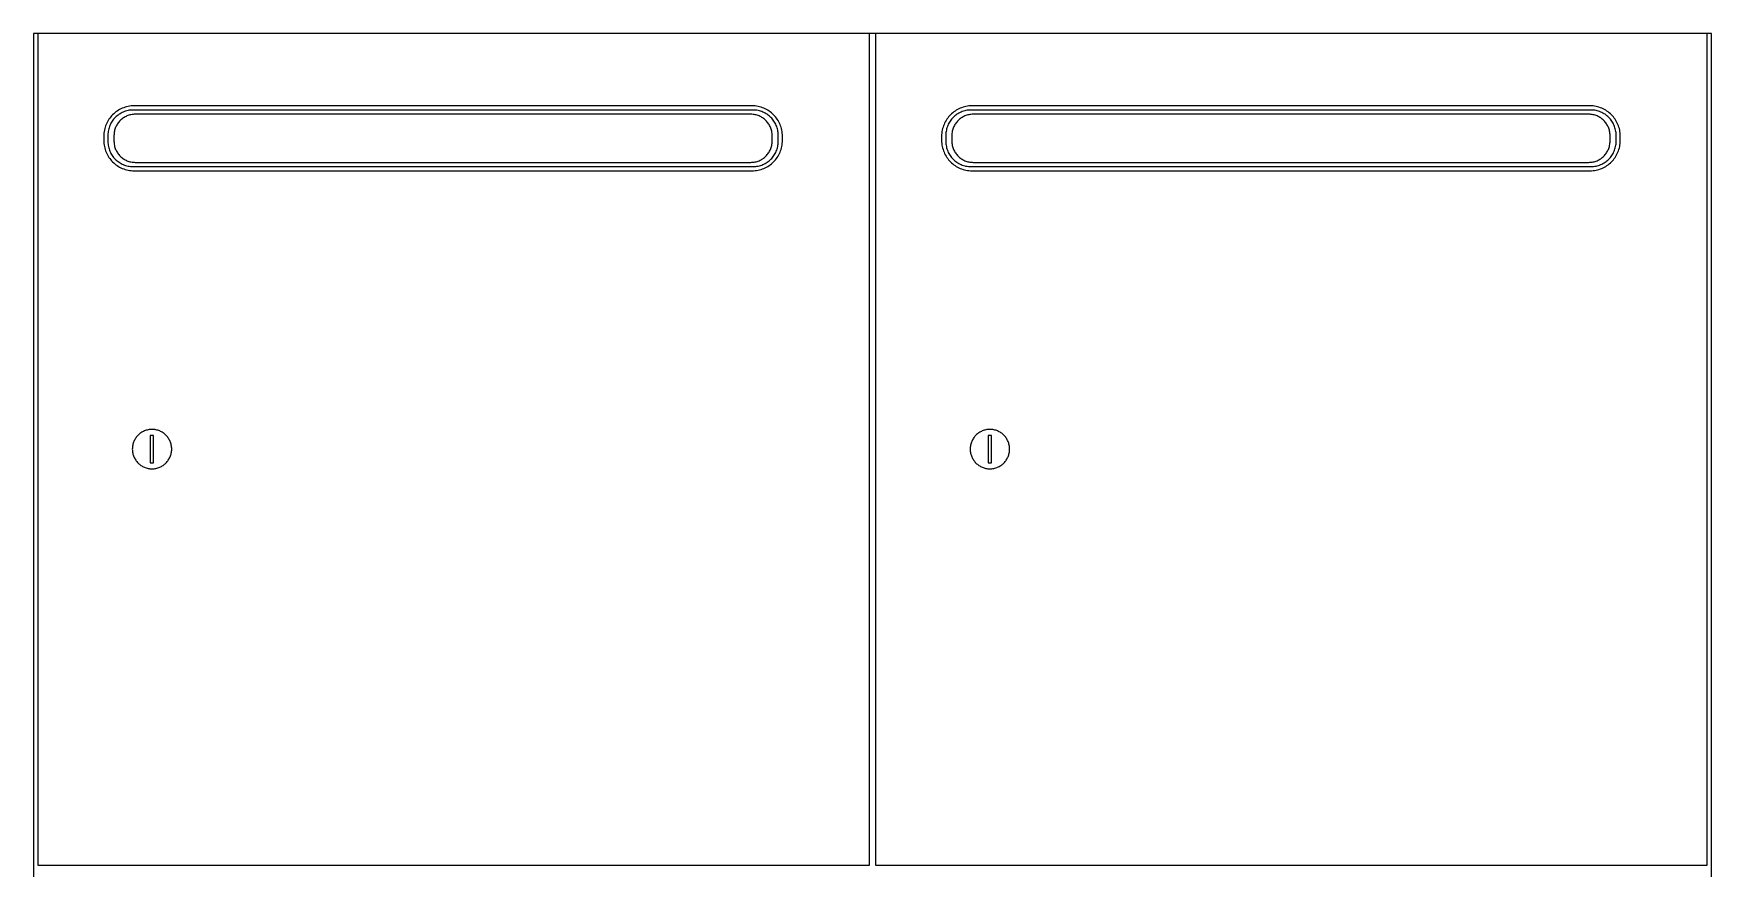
# Model space of a CAD drawing. Header units: millimetres. Extents: x 1075 to 13200, y 678 to 7235.
# Drawn here: x 6394 to 7195, y 5888 to 6286 of the extents above; entities that cross this region are included whole.
import ezdxf

# ---------------------------------------------------------------- set-up
doc = ezdxf.new("R2010")
doc.units = ezdxf.units.MM

msp = doc.modelspace()

# ---------------------------------------------------------------- linework, layer by layer
at = {"color": 0}
for points in [[(7195.13, 6286.27, 0), (6394.13, 6286.27, 0), (6394.13, 5486.27, 0), (7195.13, 5486.27, 0)], [(6793.13, 6286.27, 0), (6396.13, 6286.27, 0), (6396.13, 5889.27, 0), (6793.13, 5889.27, 0)], [(7193.13, 6286.27, 0), (6796.13, 6286.27, 0), (6796.13, 5889.27, 0), (7193.13, 5889.27, 0)], [(6751.63, 6237.25, 0), (6751.61, 6238, 0), (6751.56, 6238.74, 0), (6751.47, 6239.46, 0), (6751.34, 6240.18, 0), (6751.17, 6240.88, 0), (6750.98, 6241.57, 0), (6750.75, 6242.24, 0), (6750.49, 6242.9, 0), (6750.2, 6243.54, 0), (6749.88, 6244.17, 0), (6749.53, 6244.78, 0), (6749.15, 6245.37, 0), (6748.75, 6245.94, 0), (6748.31, 6246.49, 0), (6747.86, 6247.01, 0), (6747.38, 6247.52, 0), (6746.87, 6248, 0), (6746.35, 6248.46, 0), (6745.8, 6248.89, 0), (6745.23, 6249.29, 0), (6744.64, 6249.67, 0), (6744.03, 6250.02, 0), (6743.4, 6250.34, 0), (6742.76, 6250.63, 0), (6742.1, 6250.89, 0), (6741.43, 6251.12, 0), (6740.74, 6251.32, 0), (6740.04, 6251.48, 0), (6739.32, 6251.61, 0), (6738.6, 6251.7, 0), (6737.86, 6251.75, 0), (6737.11, 6251.77, 0), (6442.15, 6251.77, 0), (6441.41, 6251.75, 0), (6440.67, 6251.7, 0), (6439.94, 6251.61, 0), (6439.23, 6251.48, 0), (6438.53, 6251.32, 0), (6437.84, 6251.12, 0), (6437.16, 6250.89, 0), (6436.5, 6250.63, 0), (6435.86, 6250.34, 0), (6435.23, 6250.02, 0), (6434.63, 6249.67, 0), (6434.04, 6249.29, 0), (6433.47, 6248.89, 0), (6432.92, 6248.46, 0), (6432.39, 6248, 0), (6431.89, 6247.52, 0), (6431.41, 6247.01, 0), (6430.95, 6246.49, 0), (6430.52, 6245.94, 0), (6430.11, 6245.37, 0), (6429.74, 6244.78, 0), (6429.39, 6244.17, 0), (6429.07, 6243.54, 0), (6428.77, 6242.9, 0), (6428.51, 6242.24, 0), (6428.29, 6241.57, 0), (6428.09, 6240.88, 0), (6427.93, 6240.18, 0), (6427.8, 6239.46, 0), (6427.71, 6238.74, 0), (6427.65, 6238, 0), (6427.63, 6237.25, 0), (6427.63, 6235.29, 0), (6427.65, 6234.55, 0), (6427.71, 6233.81, 0), (6427.8, 6233.08, 0), (6427.93, 6232.37, 0), (6428.09, 6231.67, 0), (6428.29, 6230.98, 0), (6428.51, 6230.3, 0), (6428.77, 6229.64, 0), (6429.07, 6229, 0), (6429.39, 6228.38, 0), (6429.74, 6227.77, 0), (6430.11, 6227.18, 0), (6430.52, 6226.61, 0), (6430.95, 6226.06, 0), (6431.41, 6225.53, 0), (6431.89, 6225.03, 0), (6432.39, 6224.55, 0), (6432.92, 6224.09, 0), (6433.47, 6223.66, 0), (6434.04, 6223.25, 0), (6434.63, 6222.88, 0), (6435.23, 6222.53, 0), (6435.86, 6222.21, 0), (6436.5, 6221.92, 0), (6437.16, 6221.66, 0), (6437.84, 6221.43, 0), (6438.53, 6221.23, 0), (6439.23, 6221.07, 0), (6439.94, 6220.94, 0), (6440.67, 6220.85, 0), (6441.41, 6220.79, 0), (6442.15, 6220.77, 0), (6737.11, 6220.77, 0), (6737.86, 6220.79, 0), (6738.6, 6220.85, 0), (6739.32, 6220.94, 0), (6740.04, 6221.07, 0), (6740.74, 6221.23, 0), (6741.43, 6221.43, 0), (6742.1, 6221.66, 0), (6742.76, 6221.92, 0), (6743.4, 6222.21, 0), (6744.03, 6222.53, 0), (6744.64, 6222.88, 0), (6745.23, 6223.25, 0), (6745.8, 6223.66, 0), (6746.35, 6224.09, 0), (6746.87, 6224.55, 0), (6747.38, 6225.03, 0), (6747.86, 6225.53, 0), (6748.31, 6226.06, 0), (6748.75, 6226.61, 0), (6749.15, 6227.18, 0), (6749.53, 6227.77, 0), (6749.88, 6228.38, 0), (6750.2, 6229, 0), (6750.49, 6229.64, 0), (6750.75, 6230.3, 0), (6750.98, 6230.98, 0), (6751.17, 6231.67, 0), (6751.34, 6232.37, 0), (6751.47, 6233.08, 0), (6751.56, 6233.81, 0), (6751.61, 6234.55, 0), (6751.63, 6235.29, 0)], [(6749.63, 6237.77, 0), (6749.62, 6238.39, 0), (6749.57, 6239, 0), (6749.49, 6239.6, 0), (6749.39, 6240.19, 0), (6749.25, 6240.77, 0), (6749.09, 6241.34, 0), (6748.9, 6241.9, 0), (6748.69, 6242.44, 0), (6748.45, 6242.97, 0), (6748.18, 6243.49, 0), (6747.89, 6243.99, 0), (6747.58, 6244.48, 0), (6747.25, 6244.95, 0), (6746.89, 6245.4, 0), (6746.51, 6245.84, 0), (6746.12, 6246.26, 0), (6745.7, 6246.65, 0), (6745.26, 6247.03, 0), (6744.81, 6247.39, 0), (6744.34, 6247.72, 0), (6743.85, 6248.03, 0), (6743.35, 6248.32, 0), (6742.83, 6248.59, 0), (6742.3, 6248.83, 0), (6741.76, 6249.04, 0), (6741.2, 6249.23, 0), (6740.63, 6249.39, 0), (6740.05, 6249.53, 0), (6739.46, 6249.63, 0), (6738.86, 6249.71, 0), (6738.25, 6249.76, 0), (6737.63, 6249.77, 0), (6441.63, 6249.77, 0), (6441.02, 6249.76, 0), (6440.41, 6249.71, 0), (6439.81, 6249.63, 0), (6439.22, 6249.53, 0), (6438.64, 6249.39, 0), (6438.07, 6249.23, 0), (6437.51, 6249.04, 0), (6436.96, 6248.83, 0), (6436.43, 6248.59, 0), (6435.92, 6248.32, 0), (6435.41, 6248.03, 0), (6434.93, 6247.72, 0), (6434.46, 6247.39, 0), (6434, 6247.03, 0), (6433.57, 6246.65, 0), (6433.15, 6246.26, 0), (6432.75, 6245.84, 0), (6432.37, 6245.4, 0), (6432.02, 6244.95, 0), (6431.68, 6244.48, 0), (6431.37, 6243.99, 0), (6431.08, 6243.49, 0), (6430.82, 6242.97, 0), (6430.58, 6242.44, 0), (6430.36, 6241.9, 0), (6430.17, 6241.34, 0), (6430.01, 6240.77, 0), (6429.88, 6240.19, 0), (6429.77, 6239.6, 0), (6429.69, 6239, 0), (6429.65, 6238.39, 0), (6429.63, 6237.77, 0), (6429.63, 6234.77, 0), (6429.65, 6234.16, 0), (6429.69, 6233.55, 0), (6429.77, 6232.95, 0), (6429.88, 6232.36, 0), (6430.01, 6231.78, 0), (6430.17, 6231.21, 0), (6430.36, 6230.65, 0), (6430.58, 6230.1, 0), (6430.82, 6229.57, 0), (6431.08, 6229.06, 0), (6431.37, 6228.55, 0), (6431.68, 6228.07, 0), (6432.02, 6227.6, 0), (6432.37, 6227.14, 0), (6432.75, 6226.71, 0), (6433.15, 6226.29, 0), (6433.57, 6225.89, 0), (6434, 6225.52, 0), (6434.46, 6225.16, 0), (6434.93, 6224.82, 0), (6435.41, 6224.51, 0), (6435.92, 6224.22, 0), (6436.43, 6223.96, 0), (6436.96, 6223.72, 0), (6437.51, 6223.5, 0), (6438.07, 6223.31, 0), (6438.64, 6223.15, 0), (6439.22, 6223.02, 0), (6439.81, 6222.91, 0), (6440.41, 6222.84, 0), (6441.02, 6222.79, 0), (6441.63, 6222.77, 0), (6737.63, 6222.77, 0), (6738.25, 6222.79, 0), (6738.86, 6222.84, 0), (6739.46, 6222.91, 0), (6740.05, 6223.02, 0), (6740.63, 6223.15, 0), (6741.2, 6223.31, 0), (6741.76, 6223.5, 0), (6742.3, 6223.72, 0), (6742.83, 6223.96, 0), (6743.35, 6224.22, 0), (6743.85, 6224.51, 0), (6744.34, 6224.82, 0), (6744.81, 6225.16, 0), (6745.26, 6225.52, 0), (6745.7, 6225.89, 0), (6746.12, 6226.29, 0), (6746.51, 6226.71, 0), (6746.89, 6227.14, 0), (6747.25, 6227.6, 0), (6747.58, 6228.07, 0), (6747.89, 6228.55, 0), (6748.18, 6229.06, 0), (6748.45, 6229.57, 0), (6748.69, 6230.1, 0), (6748.9, 6230.65, 0), (6749.09, 6231.21, 0), (6749.25, 6231.78, 0), (6749.39, 6232.36, 0), (6749.49, 6232.95, 0), (6749.57, 6233.55, 0), (6749.62, 6234.16, 0), (6749.63, 6234.77, 0)], [(7151.63, 6237.25, 0), (7151.61, 6238, 0), (7151.56, 6238.74, 0), (7151.47, 6239.46, 0), (7151.34, 6240.18, 0), (7151.17, 6240.88, 0), (7150.98, 6241.57, 0), (7150.75, 6242.24, 0), (7150.49, 6242.9, 0), (7150.2, 6243.54, 0), (7149.88, 6244.17, 0), (7149.53, 6244.78, 0), (7149.15, 6245.37, 0), (7148.75, 6245.94, 0), (7148.31, 6246.49, 0), (7147.86, 6247.01, 0), (7147.38, 6247.52, 0), (7146.87, 6248, 0), (7146.35, 6248.46, 0), (7145.8, 6248.89, 0), (7145.23, 6249.29, 0), (7144.64, 6249.67, 0), (7144.03, 6250.02, 0), (7143.4, 6250.34, 0), (7142.76, 6250.63, 0), (7142.1, 6250.89, 0), (7141.43, 6251.12, 0), (7140.74, 6251.32, 0), (7140.04, 6251.48, 0), (7139.32, 6251.61, 0), (7138.6, 6251.7, 0), (7137.86, 6251.75, 0), (7137.11, 6251.77, 0), (6842.15, 6251.77, 0), (6841.41, 6251.75, 0), (6840.67, 6251.7, 0), (6839.94, 6251.61, 0), (6839.23, 6251.48, 0), (6838.53, 6251.32, 0), (6837.84, 6251.12, 0), (6837.16, 6250.89, 0), (6836.5, 6250.63, 0), (6835.86, 6250.34, 0), (6835.23, 6250.02, 0), (6834.63, 6249.67, 0), (6834.04, 6249.29, 0), (6833.47, 6248.89, 0), (6832.92, 6248.46, 0), (6832.39, 6248, 0), (6831.89, 6247.52, 0), (6831.41, 6247.01, 0), (6830.95, 6246.49, 0), (6830.52, 6245.94, 0), (6830.11, 6245.37, 0), (6829.74, 6244.78, 0), (6829.39, 6244.17, 0), (6829.07, 6243.54, 0), (6828.77, 6242.9, 0), (6828.51, 6242.24, 0), (6828.29, 6241.57, 0), (6828.09, 6240.88, 0), (6827.93, 6240.18, 0), (6827.8, 6239.46, 0), (6827.71, 6238.74, 0), (6827.65, 6238, 0), (6827.63, 6237.25, 0), (6827.63, 6235.29, 0), (6827.65, 6234.55, 0), (6827.71, 6233.81, 0), (6827.8, 6233.08, 0), (6827.93, 6232.37, 0), (6828.09, 6231.67, 0), (6828.29, 6230.98, 0), (6828.51, 6230.3, 0), (6828.77, 6229.64, 0), (6829.07, 6229, 0), (6829.39, 6228.38, 0), (6829.74, 6227.77, 0), (6830.11, 6227.18, 0), (6830.52, 6226.61, 0), (6830.95, 6226.06, 0), (6831.41, 6225.53, 0), (6831.89, 6225.03, 0), (6832.39, 6224.55, 0), (6832.92, 6224.09, 0), (6833.47, 6223.66, 0), (6834.04, 6223.25, 0), (6834.63, 6222.88, 0), (6835.23, 6222.53, 0), (6835.86, 6222.21, 0), (6836.5, 6221.92, 0), (6837.16, 6221.66, 0), (6837.84, 6221.43, 0), (6838.53, 6221.23, 0), (6839.23, 6221.07, 0), (6839.94, 6220.94, 0), (6840.67, 6220.85, 0), (6841.41, 6220.79, 0), (6842.15, 6220.77, 0), (7137.11, 6220.77, 0), (7137.86, 6220.79, 0), (7138.6, 6220.85, 0), (7139.32, 6220.94, 0), (7140.04, 6221.07, 0), (7140.74, 6221.23, 0), (7141.43, 6221.43, 0), (7142.1, 6221.66, 0), (7142.76, 6221.92, 0), (7143.4, 6222.21, 0), (7144.03, 6222.53, 0), (7144.64, 6222.88, 0), (7145.23, 6223.25, 0), (7145.8, 6223.66, 0), (7146.35, 6224.09, 0), (7146.87, 6224.55, 0), (7147.38, 6225.03, 0), (7147.86, 6225.53, 0), (7148.31, 6226.06, 0), (7148.75, 6226.61, 0), (7149.15, 6227.18, 0), (7149.53, 6227.77, 0), (7149.88, 6228.38, 0), (7150.2, 6229, 0), (7150.49, 6229.64, 0), (7150.75, 6230.3, 0), (7150.98, 6230.98, 0), (7151.17, 6231.67, 0), (7151.34, 6232.37, 0), (7151.47, 6233.08, 0), (7151.56, 6233.81, 0), (7151.61, 6234.55, 0), (7151.63, 6235.29, 0)], [(7149.63, 6237.77, 0), (7149.62, 6238.39, 0), (7149.57, 6239, 0), (7149.49, 6239.6, 0), (7149.39, 6240.19, 0), (7149.25, 6240.77, 0), (7149.09, 6241.34, 0), (7148.9, 6241.9, 0), (7148.69, 6242.44, 0), (7148.45, 6242.97, 0), (7148.18, 6243.49, 0), (7147.89, 6243.99, 0), (7147.58, 6244.48, 0), (7147.25, 6244.95, 0), (7146.89, 6245.4, 0), (7146.51, 6245.84, 0), (7146.12, 6246.26, 0), (7145.7, 6246.65, 0), (7145.26, 6247.03, 0), (7144.81, 6247.39, 0), (7144.34, 6247.72, 0), (7143.85, 6248.03, 0), (7143.35, 6248.32, 0), (7142.83, 6248.59, 0), (7142.3, 6248.83, 0), (7141.76, 6249.04, 0), (7141.2, 6249.23, 0), (7140.63, 6249.39, 0), (7140.05, 6249.53, 0), (7139.46, 6249.63, 0), (7138.86, 6249.71, 0), (7138.25, 6249.76, 0), (7137.63, 6249.77, 0), (6841.63, 6249.77, 0), (6841.02, 6249.76, 0), (6840.41, 6249.71, 0), (6839.81, 6249.63, 0), (6839.22, 6249.53, 0), (6838.64, 6249.39, 0), (6838.07, 6249.23, 0), (6837.51, 6249.04, 0), (6836.96, 6248.83, 0), (6836.43, 6248.59, 0), (6835.92, 6248.32, 0), (6835.41, 6248.03, 0), (6834.93, 6247.72, 0), (6834.46, 6247.39, 0), (6834, 6247.03, 0), (6833.57, 6246.65, 0), (6833.15, 6246.26, 0), (6832.75, 6245.84, 0), (6832.37, 6245.4, 0), (6832.02, 6244.95, 0), (6831.68, 6244.48, 0), (6831.37, 6243.99, 0), (6831.08, 6243.49, 0), (6830.82, 6242.97, 0), (6830.58, 6242.44, 0), (6830.36, 6241.9, 0), (6830.17, 6241.34, 0), (6830.01, 6240.77, 0), (6829.88, 6240.19, 0), (6829.77, 6239.6, 0), (6829.69, 6239, 0), (6829.65, 6238.39, 0), (6829.63, 6237.77, 0), (6829.63, 6234.77, 0), (6829.65, 6234.16, 0), (6829.69, 6233.55, 0), (6829.77, 6232.95, 0), (6829.88, 6232.36, 0), (6830.01, 6231.78, 0), (6830.17, 6231.21, 0), (6830.36, 6230.65, 0), (6830.58, 6230.1, 0), (6830.82, 6229.57, 0), (6831.08, 6229.06, 0), (6831.37, 6228.55, 0), (6831.68, 6228.07, 0), (6832.02, 6227.6, 0), (6832.37, 6227.14, 0), (6832.75, 6226.71, 0), (6833.15, 6226.29, 0), (6833.57, 6225.89, 0), (6834, 6225.52, 0), (6834.46, 6225.16, 0), (6834.93, 6224.82, 0), (6835.41, 6224.51, 0), (6835.92, 6224.22, 0), (6836.43, 6223.96, 0), (6836.96, 6223.72, 0), (6837.51, 6223.5, 0), (6838.07, 6223.31, 0), (6838.64, 6223.15, 0), (6839.22, 6223.02, 0), (6839.81, 6222.91, 0), (6840.41, 6222.84, 0), (6841.02, 6222.79, 0), (6841.63, 6222.77, 0), (7137.63, 6222.77, 0), (7138.25, 6222.79, 0), (7138.86, 6222.84, 0), (7139.46, 6222.91, 0), (7140.05, 6223.02, 0), (7140.63, 6223.15, 0), (7141.2, 6223.31, 0), (7141.76, 6223.5, 0), (7142.3, 6223.72, 0), (7142.83, 6223.96, 0), (7143.35, 6224.22, 0), (7143.85, 6224.51, 0), (7144.34, 6224.82, 0), (7144.81, 6225.16, 0), (7145.26, 6225.52, 0), (7145.7, 6225.89, 0), (7146.12, 6226.29, 0), (7146.51, 6226.71, 0), (7146.89, 6227.14, 0), (7147.25, 6227.6, 0), (7147.58, 6228.07, 0), (7147.89, 6228.55, 0), (7148.18, 6229.06, 0), (7148.45, 6229.57, 0), (7148.69, 6230.1, 0), (7148.9, 6230.65, 0), (7149.09, 6231.21, 0), (7149.25, 6231.78, 0), (7149.39, 6232.36, 0), (7149.49, 6232.95, 0), (7149.57, 6233.55, 0), (7149.62, 6234.16, 0), (7149.63, 6234.77, 0)], [(6746.74, 6237.58, 0), (6746.73, 6238.1, 0), (6746.69, 6238.62, 0), (6746.62, 6239.13, 0), (6746.53, 6239.63, 0), (6746.42, 6240.12, 0), (6746.28, 6240.6, 0), (6746.12, 6241.07, 0), (6745.94, 6241.53, 0), (6745.74, 6241.98, 0), (6745.51, 6242.42, 0), (6745.27, 6242.85, 0), (6745, 6243.26, 0), (6744.72, 6243.66, 0), (6744.42, 6244.04, 0), (6744.1, 6244.41, 0), (6743.76, 6244.76, 0), (6743.41, 6245.1, 0), (6743.04, 6245.42, 0), (6742.66, 6245.72, 0), (6742.26, 6246.01, 0), (6741.85, 6246.27, 0), (6741.42, 6246.52, 0), (6740.98, 6246.74, 0), (6740.53, 6246.94, 0), (6740.07, 6247.13, 0), (6739.6, 6247.29, 0), (6739.12, 6247.42, 0), (6738.62, 6247.54, 0), (6738.12, 6247.63, 0), (6737.62, 6247.69, 0), (6737.1, 6247.73, 0), (6736.58, 6247.74, 0), (6442.69, 6247.74, 0), (6442.17, 6247.73, 0), (6441.65, 6247.69, 0), (6441.14, 6247.63, 0), (6440.64, 6247.54, 0), (6440.15, 6247.42, 0), (6439.67, 6247.29, 0), (6439.2, 6247.13, 0), (6438.73, 6246.94, 0), (6438.28, 6246.74, 0), (6437.85, 6246.52, 0), (6437.42, 6246.27, 0), (6437.01, 6246.01, 0), (6436.61, 6245.72, 0), (6436.22, 6245.42, 0), (6435.86, 6245.1, 0), (6435.5, 6244.76, 0), (6435.17, 6244.41, 0), (6434.85, 6244.04, 0), (6434.54, 6243.66, 0), (6434.26, 6243.26, 0), (6434, 6242.85, 0), (6433.75, 6242.42, 0), (6433.53, 6241.98, 0), (6433.32, 6241.53, 0), (6433.14, 6241.07, 0), (6432.98, 6240.6, 0), (6432.84, 6240.12, 0), (6432.73, 6239.63, 0), (6432.64, 6239.13, 0), (6432.58, 6238.62, 0), (6432.54, 6238.1, 0), (6432.52, 6237.58, 0), (6432.52, 6234.97, 0), (6432.54, 6234.44, 0), (6432.58, 6233.93, 0), (6432.64, 6233.42, 0), (6432.73, 6232.92, 0), (6432.84, 6232.43, 0), (6432.98, 6231.95, 0), (6433.14, 6231.47, 0), (6433.32, 6231.01, 0), (6433.53, 6230.56, 0), (6433.75, 6230.12, 0), (6434, 6229.7, 0), (6434.26, 6229.29, 0), (6434.54, 6228.89, 0), (6434.85, 6228.5, 0), (6435.17, 6228.14, 0), (6435.5, 6227.78, 0), (6435.86, 6227.45, 0), (6436.22, 6227.13, 0), (6436.61, 6226.82, 0), (6437.01, 6226.54, 0), (6437.42, 6226.28, 0), (6437.85, 6226.03, 0), (6438.28, 6225.81, 0), (6438.73, 6225.6, 0), (6439.2, 6225.42, 0), (6439.67, 6225.26, 0), (6440.15, 6225.12, 0), (6440.64, 6225.01, 0), (6441.14, 6224.92, 0), (6441.65, 6224.86, 0), (6442.17, 6224.82, 0), (6442.69, 6224.8, 0), (6736.58, 6224.8, 0), (6737.1, 6224.82, 0), (6737.62, 6224.86, 0), (6738.12, 6224.92, 0), (6738.62, 6225.01, 0), (6739.12, 6225.12, 0), (6739.6, 6225.26, 0), (6740.07, 6225.42, 0), (6740.53, 6225.6, 0), (6740.98, 6225.81, 0), (6741.42, 6226.03, 0), (6741.85, 6226.28, 0), (6742.26, 6226.54, 0), (6742.66, 6226.82, 0), (6743.04, 6227.13, 0), (6743.41, 6227.45, 0), (6743.76, 6227.78, 0), (6744.1, 6228.13, 0), (6744.42, 6228.5, 0), (6744.72, 6228.89, 0), (6745, 6229.29, 0), (6745.27, 6229.7, 0), (6745.51, 6230.12, 0), (6745.74, 6230.56, 0), (6745.94, 6231.01, 0), (6746.12, 6231.47, 0), (6746.28, 6231.95, 0), (6746.42, 6232.43, 0), (6746.53, 6232.92, 0), (6746.62, 6233.42, 0), (6746.69, 6233.93, 0), (6746.73, 6234.44, 0), (6746.74, 6234.97, 0)], [(7146.74, 6237.58, 0), (7146.73, 6238.1, 0), (7146.69, 6238.62, 0), (7146.62, 6239.13, 0), (7146.53, 6239.63, 0), (7146.42, 6240.12, 0), (7146.28, 6240.6, 0), (7146.12, 6241.07, 0), (7145.94, 6241.53, 0), (7145.74, 6241.98, 0), (7145.51, 6242.42, 0), (7145.27, 6242.85, 0), (7145, 6243.26, 0), (7144.72, 6243.66, 0), (7144.42, 6244.04, 0), (7144.1, 6244.41, 0), (7143.76, 6244.76, 0), (7143.41, 6245.1, 0), (7143.04, 6245.42, 0), (7142.66, 6245.72, 0), (7142.26, 6246.01, 0), (7141.85, 6246.27, 0), (7141.42, 6246.52, 0), (7140.98, 6246.74, 0), (7140.53, 6246.94, 0), (7140.07, 6247.13, 0), (7139.6, 6247.29, 0), (7139.12, 6247.42, 0), (7138.62, 6247.54, 0), (7138.12, 6247.63, 0), (7137.62, 6247.69, 0), (7137.1, 6247.73, 0), (7136.58, 6247.74, 0), (6842.69, 6247.74, 0), (6842.17, 6247.73, 0), (6841.65, 6247.69, 0), (6841.14, 6247.63, 0), (6840.64, 6247.54, 0), (6840.15, 6247.42, 0), (6839.67, 6247.29, 0), (6839.2, 6247.13, 0), (6838.73, 6246.94, 0), (6838.28, 6246.74, 0), (6837.85, 6246.52, 0), (6837.42, 6246.27, 0), (6837.01, 6246.01, 0), (6836.61, 6245.72, 0), (6836.22, 6245.42, 0), (6835.86, 6245.1, 0), (6835.5, 6244.76, 0), (6835.17, 6244.41, 0), (6834.85, 6244.04, 0), (6834.54, 6243.66, 0), (6834.26, 6243.26, 0), (6834, 6242.85, 0), (6833.75, 6242.42, 0), (6833.53, 6241.98, 0), (6833.32, 6241.53, 0), (6833.14, 6241.07, 0), (6832.98, 6240.6, 0), (6832.84, 6240.12, 0), (6832.73, 6239.63, 0), (6832.64, 6239.13, 0), (6832.58, 6238.62, 0), (6832.54, 6238.1, 0), (6832.52, 6237.58, 0), (6832.52, 6234.97, 0), (6832.54, 6234.44, 0), (6832.58, 6233.93, 0), (6832.64, 6233.42, 0), (6832.73, 6232.92, 0), (6832.84, 6232.43, 0), (6832.98, 6231.95, 0), (6833.14, 6231.47, 0), (6833.32, 6231.01, 0), (6833.53, 6230.56, 0), (6833.75, 6230.12, 0), (6834, 6229.7, 0), (6834.26, 6229.29, 0), (6834.54, 6228.89, 0), (6834.85, 6228.5, 0), (6835.17, 6228.14, 0), (6835.5, 6227.78, 0), (6835.86, 6227.45, 0), (6836.22, 6227.13, 0), (6836.61, 6226.82, 0), (6837.01, 6226.54, 0), (6837.42, 6226.28, 0), (6837.85, 6226.03, 0), (6838.28, 6225.81, 0), (6838.73, 6225.6, 0), (6839.2, 6225.42, 0), (6839.67, 6225.26, 0), (6840.15, 6225.12, 0), (6840.64, 6225.01, 0), (6841.14, 6224.92, 0), (6841.65, 6224.86, 0), (6842.17, 6224.82, 0), (6842.69, 6224.8, 0), (7136.58, 6224.8, 0), (7137.1, 6224.82, 0), (7137.62, 6224.86, 0), (7138.12, 6224.92, 0), (7138.62, 6225.01, 0), (7139.12, 6225.12, 0), (7139.6, 6225.26, 0), (7140.07, 6225.42, 0), (7140.53, 6225.6, 0), (7140.98, 6225.81, 0), (7141.42, 6226.03, 0), (7141.85, 6226.28, 0), (7142.26, 6226.54, 0), (7142.66, 6226.82, 0), (7143.04, 6227.13, 0), (7143.41, 6227.45, 0), (7143.76, 6227.78, 0), (7144.1, 6228.13, 0), (7144.42, 6228.5, 0), (7144.72, 6228.89, 0), (7145, 6229.29, 0), (7145.27, 6229.7, 0), (7145.51, 6230.12, 0), (7145.74, 6230.56, 0), (7145.94, 6231.01, 0), (7146.12, 6231.47, 0), (7146.28, 6231.95, 0), (7146.42, 6232.43, 0), (7146.53, 6232.92, 0), (7146.62, 6233.42, 0), (7146.69, 6233.93, 0), (7146.73, 6234.44, 0), (7146.74, 6234.97, 0)], [(6460.08, 6087.93, 0.48), (6460.07, 6088.41, 0.48), (6460.03, 6088.89, 0.48), (6459.97, 6089.36, 0.48), (6459.89, 6089.82, 0.48), (6459.79, 6090.28, 0.48), (6459.66, 6090.72, 0.48), (6459.51, 6091.16, 0.48), (6459.34, 6091.59, 0.48), (6459.15, 6092, 0.48), (6458.95, 6092.41, 0.48), (6458.72, 6092.8, 0.48), (6458.47, 6093.18, 0.48), (6458.21, 6093.55, 0.48), (6457.93, 6093.91, 0.48), (6457.64, 6094.25, 0.48), (6457.33, 6094.57, 0.48), (6457, 6094.89, 0.48), (6456.66, 6095.18, 0.48), (6456.3, 6095.46, 0.48), (6455.93, 6095.72, 0.48), (6455.55, 6095.97, 0.48), (6455.16, 6096.19, 0.48), (6454.75, 6096.4, 0.48), (6454.34, 6096.59, 0.48), (6453.91, 6096.76, 0.48), (6453.47, 6096.91, 0.48), (6453.03, 6097.03, 0.48), (6452.57, 6097.14, 0.48), (6452.11, 6097.22, 0.48), (6451.64, 6097.28, 0.48), (6451.16, 6097.32, 0.48), (6450.68, 6097.33, 0.48), (6450.19, 6097.32, 0.48), (6449.72, 6097.28, 0.48), (6449.25, 6097.22, 0.48), (6448.78, 6097.14, 0.48), (6448.33, 6097.03, 0.48), (6447.88, 6096.91, 0.48), (6447.45, 6096.76, 0.48), (6447.02, 6096.59, 0.48), (6446.6, 6096.4, 0.48), (6446.2, 6096.19, 0.48), (6445.8, 6095.97, 0.48), (6445.42, 6095.72, 0.48), (6445.05, 6095.46, 0.48), (6444.7, 6095.18, 0.48), (6444.36, 6094.89, 0.48), (6444.03, 6094.57, 0.48), (6443.72, 6094.25, 0.48), (6443.42, 6093.91, 0.48), (6443.14, 6093.55, 0.48), (6442.88, 6093.18, 0.48), (6442.64, 6092.8, 0.48), (6442.41, 6092.41, 0.48), (6442.2, 6092, 0.48), (6442.01, 6091.59, 0.48), (6441.84, 6091.16, 0.48), (6441.7, 6090.72, 0.48), (6441.57, 6090.28, 0.48), (6441.46, 6089.82, 0.48), (6441.38, 6089.36, 0.48), (6441.32, 6088.89, 0.48), (6441.29, 6088.41, 0.48), (6441.27, 6087.93, 0.48), (6441.29, 6087.44, 0.48), (6441.32, 6086.97, 0.48), (6441.38, 6086.5, 0.48), (6441.46, 6086.03, 0.48), (6441.57, 6085.58, 0.48), (6441.7, 6085.13, 0.48), (6441.84, 6084.69, 0.48), (6442.01, 6084.27, 0.48), (6442.2, 6083.85, 0.48), (6442.41, 6083.45, 0.48), (6442.64, 6083.05, 0.48), (6442.88, 6082.67, 0.48), (6443.14, 6082.3, 0.48), (6443.42, 6081.95, 0.48), (6443.72, 6081.6, 0.48), (6444.03, 6081.28, 0.48), (6444.36, 6080.97, 0.48), (6444.7, 6080.67, 0.48), (6445.05, 6080.39, 0.48), (6445.42, 6080.13, 0.48), (6445.8, 6079.88, 0.48), (6446.2, 6079.66, 0.48), (6446.6, 6079.45, 0.48), (6447.02, 6079.26, 0.48), (6447.45, 6079.09, 0.48), (6447.88, 6078.95, 0.48), (6448.33, 6078.82, 0.48), (6448.78, 6078.71, 0.48), (6449.25, 6078.63, 0.48), (6449.72, 6078.57, 0.48), (6450.19, 6078.53, 0.48), (6450.68, 6078.52, 0.48), (6451.16, 6078.53, 0.48), (6451.64, 6078.57, 0.48), (6452.11, 6078.63, 0.48), (6452.57, 6078.71, 0.48), (6453.03, 6078.82, 0.48), (6453.47, 6078.95, 0.48), (6453.91, 6079.09, 0.48), (6454.34, 6079.26, 0.48), (6454.75, 6079.45, 0.48), (6455.16, 6079.66, 0.48), (6455.55, 6079.88, 0.48), (6455.93, 6080.13, 0.48), (6456.3, 6080.39, 0.48), (6456.66, 6080.67, 0.48), (6457, 6080.97, 0.48), (6457.33, 6081.28, 0.48), (6457.64, 6081.6, 0.48), (6457.93, 6081.95, 0.48), (6458.21, 6082.3, 0.48), (6458.47, 6082.67, 0.48), (6458.72, 6083.05, 0.48), (6458.95, 6083.45, 0.48), (6459.15, 6083.85, 0.48), (6459.34, 6084.27, 0.48), (6459.51, 6084.69, 0.48), (6459.66, 6085.13, 0.48), (6459.79, 6085.58, 0.48), (6459.89, 6086.03, 0.48), (6459.97, 6086.5, 0.48), (6460.03, 6086.97, 0.48), (6460.07, 6087.44, 0.48)], [(6860.08, 6087.93, 0.48), (6860.07, 6088.41, 0.48), (6860.03, 6088.89, 0.48), (6859.97, 6089.36, 0.48), (6859.89, 6089.82, 0.48), (6859.79, 6090.28, 0.48), (6859.66, 6090.72, 0.48), (6859.51, 6091.16, 0.48), (6859.34, 6091.59, 0.48), (6859.15, 6092, 0.48), (6858.95, 6092.41, 0.48), (6858.72, 6092.8, 0.48), (6858.47, 6093.18, 0.48), (6858.21, 6093.55, 0.48), (6857.93, 6093.91, 0.48), (6857.64, 6094.25, 0.48), (6857.33, 6094.57, 0.48), (6857, 6094.89, 0.48), (6856.66, 6095.18, 0.48), (6856.3, 6095.46, 0.48), (6855.93, 6095.72, 0.48), (6855.55, 6095.97, 0.48), (6855.16, 6096.19, 0.48), (6854.75, 6096.4, 0.48), (6854.34, 6096.59, 0.48), (6853.91, 6096.76, 0.48), (6853.47, 6096.91, 0.48), (6853.03, 6097.03, 0.48), (6852.57, 6097.14, 0.48), (6852.11, 6097.22, 0.48), (6851.64, 6097.28, 0.48), (6851.16, 6097.32, 0.48), (6850.68, 6097.33, 0.48), (6850.19, 6097.32, 0.48), (6849.72, 6097.28, 0.48), (6849.25, 6097.22, 0.48), (6848.78, 6097.14, 0.48), (6848.33, 6097.03, 0.48), (6847.88, 6096.91, 0.48), (6847.45, 6096.76, 0.48), (6847.02, 6096.59, 0.48), (6846.6, 6096.4, 0.48), (6846.2, 6096.19, 0.48), (6845.8, 6095.97, 0.48), (6845.42, 6095.72, 0.48), (6845.05, 6095.46, 0.48), (6844.7, 6095.18, 0.48), (6844.36, 6094.89, 0.48), (6844.03, 6094.57, 0.48), (6843.72, 6094.25, 0.48), (6843.42, 6093.91, 0.48), (6843.14, 6093.55, 0.48), (6842.88, 6093.18, 0.48), (6842.64, 6092.8, 0.48), (6842.41, 6092.41, 0.48), (6842.2, 6092, 0.48), (6842.01, 6091.59, 0.48), (6841.84, 6091.16, 0.48), (6841.7, 6090.72, 0.48), (6841.57, 6090.28, 0.48), (6841.46, 6089.82, 0.48), (6841.38, 6089.36, 0.48), (6841.32, 6088.89, 0.48), (6841.29, 6088.41, 0.48), (6841.27, 6087.93, 0.48), (6841.29, 6087.44, 0.48), (6841.32, 6086.97, 0.48), (6841.38, 6086.5, 0.48), (6841.46, 6086.03, 0.48), (6841.57, 6085.58, 0.48), (6841.7, 6085.13, 0.48), (6841.84, 6084.69, 0.48), (6842.01, 6084.27, 0.48), (6842.2, 6083.85, 0.48), (6842.41, 6083.45, 0.48), (6842.64, 6083.05, 0.48), (6842.88, 6082.67, 0.48), (6843.14, 6082.3, 0.48), (6843.42, 6081.95, 0.48), (6843.72, 6081.6, 0.48), (6844.03, 6081.28, 0.48), (6844.36, 6080.97, 0.48), (6844.7, 6080.67, 0.48), (6845.05, 6080.39, 0.48), (6845.42, 6080.13, 0.48), (6845.8, 6079.88, 0.48), (6846.2, 6079.66, 0.48), (6846.6, 6079.45, 0.48), (6847.02, 6079.26, 0.48), (6847.45, 6079.09, 0.48), (6847.88, 6078.95, 0.48), (6848.33, 6078.82, 0.48), (6848.78, 6078.71, 0.48), (6849.25, 6078.63, 0.48), (6849.72, 6078.57, 0.48), (6850.19, 6078.53, 0.48), (6850.68, 6078.52, 0.48), (6851.16, 6078.53, 0.48), (6851.64, 6078.57, 0.48), (6852.11, 6078.63, 0.48), (6852.57, 6078.71, 0.48), (6853.03, 6078.82, 0.48), (6853.47, 6078.95, 0.48), (6853.91, 6079.09, 0.48), (6854.34, 6079.26, 0.48), (6854.75, 6079.45, 0.48), (6855.16, 6079.66, 0.48), (6855.55, 6079.88, 0.48), (6855.93, 6080.13, 0.48), (6856.3, 6080.39, 0.48), (6856.66, 6080.67, 0.48), (6857, 6080.97, 0.48), (6857.33, 6081.28, 0.48), (6857.64, 6081.6, 0.48), (6857.93, 6081.95, 0.48), (6858.21, 6082.3, 0.48), (6858.47, 6082.67, 0.48), (6858.72, 6083.05, 0.48), (6858.95, 6083.45, 0.48), (6859.15, 6083.85, 0.48), (6859.34, 6084.27, 0.48), (6859.51, 6084.69, 0.48), (6859.66, 6085.13, 0.48), (6859.79, 6085.58, 0.48), (6859.89, 6086.03, 0.48), (6859.97, 6086.5, 0.48), (6860.03, 6086.97, 0.48), (6860.07, 6087.44, 0.48)], [(6451.41, 6094.4, 0.48), (6449.81, 6094.4, 0.48), (6449.81, 6081.36, 0.48), (6451.41, 6081.36, 0.48)], [(6851.41, 6094.4, 0.48), (6849.81, 6094.4, 0.48), (6849.81, 6081.36, 0.48), (6851.41, 6081.36, 0.48)]]:
    msp.add_polyline3d(points, close=True, dxfattribs=at)

doc.saveas('drawing.dxf')
